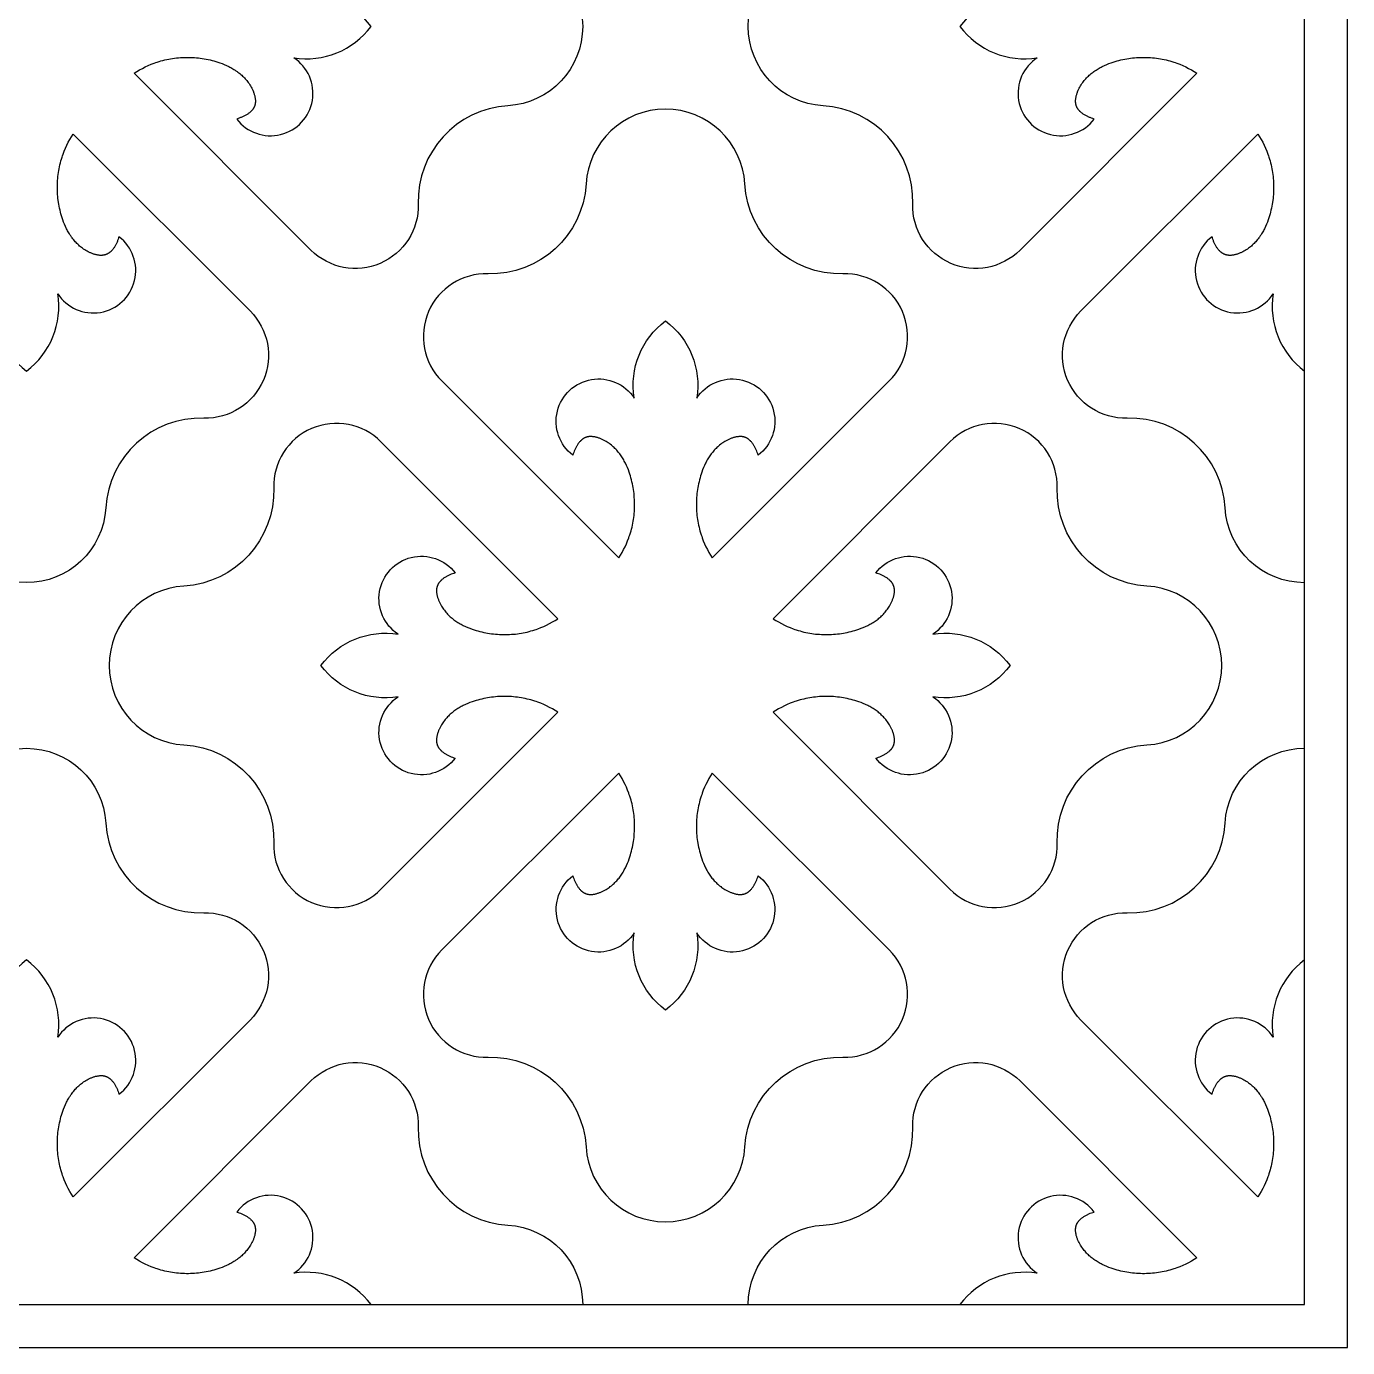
# Model space of a CAD drawing. Extents: x 3179 to 5944, y 1000 to 3765.
# Drawn here: x 4562 to 5944, y 1000 to 2382 of the extents above; entities that cross this region are included whole.
import ezdxf

# ---------------------------------------------------------------- set-up
doc = ezdxf.new("R2010")
doc.units = 0
doc.layers.add('LAYER_01', color=1, linetype='CONTINUOUS')

msp = doc.modelspace()

# ---------------------------------------------------------------- linework, layer by layer
at = {"layer": 'LAYER_01'}
for points in [[(3179.3, 1000), (5944, 1000), (5944, 3764.8), (3179.3, 3764.8)], [(3224.3, 1045), (5899, 1045), (5899, 3719.8), (3224.3, 3719.8)]]:
    msp.add_lwpolyline(points, close=True, dxfattribs=at)
for points in [[(5065.4, 2465.5, -0.942173), (5065.4, 2299.3, 0.40526), (4971.6, 2196.7, -0.678667), (4859.4, 2148.3), (4674.3, 2333.4), (4677.1, 2335.2), (4680, 2336.9), (4683, 2338.5), (4686, 2340), (4689, 2341.4), (4692.1, 2342.8), (4695.3, 2344), (4696.9, 2344.5), (4698.5, 2345.1), (4700.5, 2345.7), (4702.4, 2346.3), (4704.4, 2346.8), (4706.4, 2347.3), (4708.5, 2347.8), (4710.5, 2348.2), (4712.5, 2348.6), (4714.6, 2348.9), (4716.6, 2349.2), (4718.7, 2349.4), (4720.8, 2349.6), (4722.8, 2349.8), (4724.9, 2349.9), (4727, 2350), (4729.1, 2350), (4731.2, 2350), (4733.3, 2350), (4735.3, 2349.9), (4737.4, 2349.8), (4739.5, 2349.6), (4741.6, 2349.4), (4743.6, 2349.1), (4745.7, 2348.8), (4747.8, 2348.5), (4749.8, 2348.1), (4751.9, 2347.7), (4753.9, 2347.3), (4755.9, 2346.8), (4757.9, 2346.2), (4759.9, 2345.6), (4761.9, 2345), (4763.9, 2344.4), (4766.3, 2343.5), (4768.6, 2342.5), (4771, 2341.5), (4773.3, 2340.4), (4774.4, 2339.9), (4775.5, 2339.3), (4776.6, 2338.7), (4777.7, 2338), (4778.8, 2337.4), (4779.9, 2336.7), (4780.9, 2336), (4782, 2335.3), (4783, 2334.5), (4784, 2333.8), (4785, 2333), (4786, 2332.1), (4786.9, 2331.3), (4787.9, 2330.4), (4788.8, 2329.5), (4789.7, 2328.6), (4790.5, 2327.7), (4791.4, 2326.7), (4792.2, 2325.7), (4793, 2324.7), (4793.8, 2323.6), (4794.6, 2322.5), (4795.3, 2321.4), (4796, 2320.2), (4796.8, 2318.9), (4797.5, 2317.6), (4798.1, 2316.2), (4798.5, 2315.5), (4798.8, 2314.8), (4799.1, 2314.2), (4799.3, 2313.5), (4799.6, 2312.7), (4799.8, 2312), (4800.1, 2311.3), (4800.3, 2310.6), (4800.5, 2309.9), (4800.6, 2309.2), (4800.8, 2308.5), (4800.9, 2307.8), (4801, 2307.1), (4801.1, 2306.4), (4801.2, 2305.7), (4801.2, 2305), (4801.2, 2304.7), (4801.2, 2304.3), (4801.2, 2304), (4801.2, 2303.7), (4801.2, 2303.3), (4801.2, 2303), (4801.2, 2302.7), (4801.1, 2302.3), (4801.1, 2302), (4801, 2301.7), (4801, 2301.3), (4800.9, 2301), (4800.9, 2300.7), (4800.8, 2300.4), (4800.7, 2300.1), (4800.6, 2299.8), (4800.5, 2299.4), (4800.4, 2299.1), (4800.3, 2298.8), (4800.2, 2298.5), (4800, 2298.2), (4799.9, 2297.9), (4799.7, 2297.6), (4799.6, 2297.3), (4799.4, 2297), (4799.2, 2296.7), (4799.1, 2296.5), (4798.9, 2296.2), (4798.7, 2295.9), (4798.5, 2295.6), (4798.3, 2295.3), (4798.1, 2295.1), (4797.8, 2294.8), (4797.6, 2294.5), (4797.4, 2294.3), (4797.1, 2294), (4796.9, 2293.8), (4796.6, 2293.5), (4796.1, 2293), (4795.6, 2292.5), (4795, 2292.1), (4794.4, 2291.6), (4793.8, 2291.2), (4793.2, 2290.7), (4792.6, 2290.3), (4792, 2289.9), (4791.3, 2289.5), (4790.7, 2289.2), (4790, 2288.8), (4789.3, 2288.4), (4788.6, 2288.1), (4787.9, 2287.8), (4787.2, 2287.5), (4786.5, 2287.2), (4785.8, 2286.9), (4784.4, 2286.4), (4783.1, 2285.9), (4781.7, 2285.5, 1.188118), (4841.3, 2349.6, 0.279449), (4922.2, 2382.4, 0.279449), (4841.3, 2415.1, 1.188118)], [(5619.4, 2415.1, 0.279449), (5538.4, 2382.4, 0.279449), (5619.4, 2349.6, 1.188118), (5679, 2285.5), (5677.6, 2285.9), (5676.2, 2286.4), (5674.8, 2286.9), (5674.1, 2287.2), (5673.4, 2287.5), (5672.7, 2287.8), (5672.1, 2288.1), (5671.4, 2288.4), (5670.7, 2288.8), (5670, 2289.2), (5669.4, 2289.5), (5668.7, 2289.9), (5668.1, 2290.3), (5667.5, 2290.7), (5666.8, 2291.2), (5666.2, 2291.6), (5665.7, 2292.1), (5665.1, 2292.5), (5664.6, 2293), (5664, 2293.5), (5663.8, 2293.8), (5663.6, 2294), (5663.3, 2294.3), (5663.1, 2294.5), (5662.8, 2294.8), (5662.6, 2295.1), (5662.4, 2295.3), (5662.2, 2295.6), (5662, 2295.9), (5661.8, 2296.2), (5661.6, 2296.5), (5661.4, 2296.7), (5661.3, 2297), (5661.1, 2297.3), (5660.9, 2297.6), (5660.8, 2297.9), (5660.7, 2298.2), (5660.5, 2298.5), (5660.4, 2298.8), (5660.3, 2299.1), (5660.2, 2299.4), (5660.1, 2299.8), (5660, 2300.1), (5659.9, 2300.4), (5659.8, 2300.7), (5659.8, 2301), (5659.7, 2301.3), (5659.6, 2301.7), (5659.6, 2302), (5659.6, 2302.3), (5659.5, 2302.7), (5659.5, 2303), (5659.5, 2303.3), (5659.5, 2303.7), (5659.4, 2304), (5659.4, 2304.3), (5659.5, 2304.7), (5659.5, 2305), (5659.5, 2305.7), (5659.6, 2306.4), (5659.7, 2307.1), (5659.8, 2307.8), (5659.9, 2308.5), (5660.1, 2309.2), (5660.2, 2309.9), (5660.4, 2310.6), (5660.6, 2311.3), (5660.8, 2312), (5661.1, 2312.7), (5661.4, 2313.5), (5661.6, 2314.2), (5661.9, 2314.8), (5662.2, 2315.5), (5662.5, 2316.2), (5663.2, 2317.6), (5663.9, 2318.9), (5664.7, 2320.2), (5665.4, 2321.4), (5666.1, 2322.5), (5666.9, 2323.6), (5667.7, 2324.7), (5668.5, 2325.7), (5669.3, 2326.7), (5670.1, 2327.7), (5671, 2328.6), (5671.9, 2329.5), (5672.8, 2330.4), (5673.8, 2331.3), (5674.7, 2332.1), (5675.7, 2333), (5676.7, 2333.8), (5677.7, 2334.5), (5678.7, 2335.3), (5679.7, 2336), (5680.8, 2336.7), (5681.9, 2337.4), (5683, 2338), (5684, 2338.7), (5685.2, 2339.3), (5686.3, 2339.9), (5687.4, 2340.4), (5689.7, 2341.5), (5692, 2342.5), (5694.4, 2343.5), (5696.8, 2344.4), (5698.8, 2345), (5700.8, 2345.6), (5702.8, 2346.2), (5704.8, 2346.8), (5706.8, 2347.3), (5708.8, 2347.7), (5710.9, 2348.1), (5712.9, 2348.5), (5715, 2348.8), (5717, 2349.1), (5719.1, 2349.4), (5721.2, 2349.6), (5723.3, 2349.8), (5725.3, 2349.9), (5727.4, 2350), (5729.5, 2350), (5731.6, 2350), (5733.7, 2350), (5735.8, 2349.9), (5737.8, 2349.8), (5739.9, 2349.6), (5742, 2349.4), (5744.1, 2349.2), (5746.1, 2348.9), (5748.2, 2348.6), (5750.2, 2348.2), (5752.2, 2347.8), (5754.2, 2347.3), (5756.3, 2346.8), (5758.2, 2346.3), (5760.2, 2345.7), (5762.2, 2345.1), (5763.8, 2344.5), (5765.4, 2344), (5768.5, 2342.8), (5771.6, 2341.4), (5774.7, 2340), (5777.7, 2338.5), (5780.7, 2336.9), (5783.6, 2335.2), (5786.4, 2333.4), (5601.3, 2148.3, -0.678667), (5489.1, 2196.7, 0.40526), (5395.2, 2299.3, -0.942173), (5395.2, 2465.5, 0.40526)], [(4528.9, 2102.7, 0.279449), (4561.7, 2021.8, 0.279449), (4594.4, 2102.7, 1.188118), (4658.5, 2162.3), (4658.1, 2161), (4657.6, 2159.6), (4657.1, 2158.2), (4656.8, 2157.5), (4656.5, 2156.8), (4656.2, 2156.1), (4655.9, 2155.4), (4655.6, 2154.7), (4655.2, 2154), (4654.9, 2153.4), (4654.5, 2152.7), (4654.1, 2152), (4653.7, 2151.4), (4653.3, 2150.8), (4652.9, 2150.2), (4652.4, 2149.6), (4652, 2149), (4651.5, 2148.4), (4651, 2147.9), (4650.5, 2147.4), (4650.3, 2147.1), (4650, 2146.9), (4649.8, 2146.6), (4649.5, 2146.4), (4649.2, 2146.2), (4649, 2146), (4648.7, 2145.7), (4648.4, 2145.5), (4648.1, 2145.3), (4647.9, 2145.1), (4647.6, 2145), (4647.3, 2144.8), (4647, 2144.6), (4646.7, 2144.4), (4646.4, 2144.3), (4646.1, 2144.1), (4645.8, 2144), (4645.5, 2143.9), (4645.2, 2143.7), (4644.9, 2143.6), (4644.6, 2143.5), (4644.3, 2143.4), (4644, 2143.3), (4643.6, 2143.2), (4643.3, 2143.2), (4643, 2143.1), (4642.7, 2143), (4642.4, 2143), (4642, 2142.9), (4641.7, 2142.9), (4641.4, 2142.9), (4641, 2142.8), (4640.7, 2142.8), (4640.4, 2142.8), (4640, 2142.8), (4639.7, 2142.8), (4639.3, 2142.8), (4639, 2142.8), (4638.3, 2142.8), (4637.6, 2142.9), (4636.9, 2143), (4636.2, 2143.1), (4635.5, 2143.2), (4634.8, 2143.4), (4634.1, 2143.6), (4633.4, 2143.7), (4632.7, 2144), (4632, 2144.2), (4631.3, 2144.4), (4630.6, 2144.7), (4629.9, 2145), (4629.2, 2145.3), (4628.5, 2145.6), (4627.8, 2145.9), (4626.4, 2146.5), (4625.1, 2147.3), (4623.8, 2148), (4622.6, 2148.7), (4621.5, 2149.4), (4620.4, 2150.2), (4619.4, 2151), (4618.3, 2151.8), (4617.3, 2152.6), (4616.4, 2153.5), (4615.4, 2154.4), (4614.5, 2155.2), (4613.6, 2156.2), (4612.7, 2157.1), (4611.9, 2158.1), (4611.1, 2159), (4610.3, 2160), (4609.5, 2161), (4608.7, 2162), (4608, 2163.1), (4607.3, 2164.1), (4606.6, 2165.2), (4606, 2166.3), (4605.4, 2167.4), (4604.7, 2168.5), (4604.2, 2169.6), (4603.6, 2170.7), (4602.5, 2173), (4601.5, 2175.4), (4600.5, 2177.7), (4599.7, 2180.1), (4599, 2182.1), (4598.4, 2184.1), (4597.8, 2186.1), (4597.3, 2188.1), (4596.8, 2190.1), (4596.3, 2192.2), (4595.9, 2194.2), (4595.5, 2196.3), (4595.2, 2198.3), (4594.9, 2200.4), (4594.6, 2202.4), (4594.4, 2204.5), (4594.3, 2206.6), (4594.1, 2208.7), (4594, 2210.8), (4594, 2212.9), (4594, 2214.9), (4594, 2217), (4594.1, 2219.1), (4594.2, 2221.2), (4594.4, 2223.3), (4594.6, 2225.3), (4594.9, 2227.4), (4595.1, 2229.4), (4595.5, 2231.5), (4595.8, 2233.5), (4596.3, 2235.6), (4596.7, 2237.6), (4597.2, 2239.6), (4597.7, 2241.6), (4598.3, 2243.6), (4598.9, 2245.5), (4599.5, 2247.1), (4600, 2248.7), (4601.3, 2251.9), (4602.6, 2255), (4604, 2258), (4605.5, 2261.1), (4607.1, 2264), (4608.8, 2266.9), (4610.6, 2269.8), (4795.7, 2084.7, -0.678667), (4747.3, 1972.5, 0.40526), (4644.7, 1878.6, -0.942173), (4478.6, 1878.6, 0.40526)], [(5899, 1800.3, -0.396883), (5815.9, 1878.6, 0.40526), (5713.4, 1972.5, -0.678667), (5665, 2084.7), (5850.1, 2269.8), (5851.9, 2266.9), (5853.6, 2264), (5855.2, 2261.1), (5856.7, 2258), (5858.1, 2255), (5859.4, 2251.9), (5860.6, 2248.7), (5861.2, 2247.1), (5861.8, 2245.5), (5862.4, 2243.6), (5863, 2241.6), (5863.5, 2239.6), (5864, 2237.6), (5864.4, 2235.6), (5864.8, 2233.5), (5865.2, 2231.5), (5865.5, 2229.4), (5865.8, 2227.4), (5866.1, 2225.3), (5866.3, 2223.3), (5866.4, 2221.2), (5866.6, 2219.1), (5866.7, 2217), (5866.7, 2214.9), (5866.7, 2212.9), (5866.6, 2210.8), (5866.6, 2208.7), (5866.4, 2206.6), (5866.3, 2204.5), (5866.1, 2202.4), (5865.8, 2200.4), (5865.5, 2198.3), (5865.2, 2196.3), (5864.8, 2194.2), (5864.4, 2192.2), (5863.9, 2190.1), (5863.4, 2188.1), (5862.9, 2186.1), (5862.3, 2184.1), (5861.7, 2182.1), (5861, 2180.1), (5860.1, 2177.7), (5859.2, 2175.4), (5858.2, 2173), (5857.1, 2170.7), (5856.5, 2169.6), (5855.9, 2168.5), (5855.3, 2167.4), (5854.7, 2166.3), (5854, 2165.2), (5853.4, 2164.1), (5852.7, 2163.1), (5851.9, 2162), (5851.2, 2161), (5850.4, 2160), (5849.6, 2159), (5848.8, 2158.1), (5848, 2157.1), (5847.1, 2156.2), (5846.2, 2155.2), (5845.3, 2154.4), (5844.3, 2153.5), (5843.4, 2152.6), (5842.4, 2151.8), (5841.3, 2151), (5840.3, 2150.2), (5839.2, 2149.4), (5838, 2148.7), (5836.9, 2148), (5835.6, 2147.3), (5834.3, 2146.5), (5832.9, 2145.9), (5832.2, 2145.6), (5831.5, 2145.3), (5830.8, 2145), (5830.1, 2144.7), (5829.4, 2144.4), (5828.7, 2144.2), (5828, 2144), (5827.3, 2143.7), (5826.6, 2143.6), (5825.9, 2143.4), (5825.2, 2143.2), (5824.5, 2143.1), (5823.8, 2143), (5823.1, 2142.9), (5822.4, 2142.8), (5821.7, 2142.8), (5821.3, 2142.8), (5821, 2142.8), (5820.7, 2142.8), (5820.3, 2142.8), (5820, 2142.8), (5819.7, 2142.8), (5819.3, 2142.9), (5819, 2142.9), (5818.7, 2142.9), (5818.3, 2143), (5818, 2143), (5817.7, 2143.1), (5817.4, 2143.2), (5817, 2143.2), (5816.7, 2143.3), (5816.4, 2143.4), (5816.1, 2143.5), (5815.8, 2143.6), (5815.5, 2143.7), (5815.2, 2143.9), (5814.9, 2144), (5814.6, 2144.1), (5814.3, 2144.3), (5814, 2144.4), (5813.7, 2144.6), (5813.4, 2144.8), (5813.1, 2145), (5812.8, 2145.1), (5812.6, 2145.3), (5812.3, 2145.5), (5812, 2145.7), (5811.7, 2146), (5811.5, 2146.2), (5811.2, 2146.4), (5810.9, 2146.6), (5810.7, 2146.9), (5810.4, 2147.1), (5810.2, 2147.4), (5809.7, 2147.9), (5809.2, 2148.4), (5808.7, 2149), (5808.3, 2149.6), (5807.8, 2150.2), (5807.4, 2150.8), (5807, 2151.4), (5806.6, 2152), (5806.2, 2152.7), (5805.8, 2153.4), (5805.5, 2154), (5805.1, 2154.7), (5804.8, 2155.4), (5804.5, 2156.1), (5804.1, 2156.8), (5803.8, 2157.5), (5803.6, 2158.2), (5803, 2159.6), (5802.6, 2161), (5802.2, 2162.3, 1.188118), (5866.3, 2102.7, 0.279449), (5899, 2021.8)], [(4478.6, 1548.8, -0.942173), (4644.7, 1548.8, 0.40526), (4747.3, 1454.9, -0.678667), (4795.7, 1342.7), (4610.6, 1157.6), (4608.8, 1160.4), (4607.1, 1163.3), (4605.5, 1166.3), (4604, 1169.3), (4602.6, 1172.4), (4601.3, 1175.5), (4600, 1178.6), (4599.5, 1180.2), (4598.9, 1181.8), (4598.3, 1183.8), (4597.7, 1185.8), (4597.2, 1187.8), (4596.7, 1189.8), (4596.3, 1191.8), (4595.8, 1193.8), (4595.5, 1195.9), (4595.1, 1197.9), (4594.9, 1200), (4594.6, 1202), (4594.4, 1204.1), (4594.2, 1206.2), (4594.1, 1208.2), (4594, 1210.3), (4594, 1212.4), (4594, 1214.5), (4594, 1216.6), (4594.1, 1218.7), (4594.3, 1220.8), (4594.4, 1222.8), (4594.6, 1224.9), (4594.9, 1227), (4595.2, 1229), (4595.5, 1231.1), (4595.9, 1233.2), (4596.3, 1235.2), (4596.8, 1237.2), (4597.3, 1239.3), (4597.8, 1241.3), (4598.4, 1243.3), (4599, 1245.2), (4599.7, 1247.2), (4600.5, 1249.6), (4601.5, 1252), (4602.5, 1254.3), (4603.6, 1256.6), (4604.2, 1257.7), (4604.7, 1258.9), (4605.4, 1260), (4606, 1261.1), (4606.6, 1262.2), (4607.3, 1263.2), (4608, 1264.3), (4608.7, 1265.3), (4609.5, 1266.3), (4610.3, 1267.3), (4611.1, 1268.3), (4611.9, 1269.3), (4612.7, 1270.3), (4613.6, 1271.2), (4614.5, 1272.1), (4615.4, 1273), (4616.4, 1273.9), (4617.3, 1274.7), (4618.3, 1275.6), (4619.4, 1276.4), (4620.4, 1277.1), (4621.5, 1277.9), (4622.6, 1278.6), (4623.8, 1279.4), (4625.1, 1280.1), (4626.4, 1280.8), (4627.8, 1281.5), (4628.5, 1281.8), (4629.2, 1282.1), (4629.9, 1282.4), (4630.6, 1282.7), (4631.3, 1282.9), (4632, 1283.2), (4632.7, 1283.4), (4633.4, 1283.6), (4634.1, 1283.8), (4634.8, 1284), (4635.5, 1284.1), (4636.2, 1284.3), (4636.9, 1284.4), (4637.6, 1284.4), (4638.3, 1284.5), (4639, 1284.6), (4639.3, 1284.6), (4639.7, 1284.6), (4640, 1284.6), (4640.4, 1284.6), (4640.7, 1284.6), (4641, 1284.5), (4641.4, 1284.5), (4641.7, 1284.5), (4642, 1284.4), (4642.4, 1284.4), (4642.7, 1284.3), (4643, 1284.3), (4643.3, 1284.2), (4643.6, 1284.1), (4644, 1284), (4644.3, 1283.9), (4644.6, 1283.8), (4644.9, 1283.7), (4645.2, 1283.6), (4645.5, 1283.5), (4645.8, 1283.4), (4646.1, 1283.2), (4646.4, 1283.1), (4646.7, 1282.9), (4647, 1282.8), (4647.3, 1282.6), (4647.6, 1282.4), (4647.9, 1282.2), (4648.1, 1282), (4648.4, 1281.8), (4648.7, 1281.6), (4649, 1281.4), (4649.2, 1281.2), (4649.5, 1280.9), (4649.8, 1280.7), (4650, 1280.5), (4650.3, 1280.2), (4650.5, 1280), (4651, 1279.5), (4651.5, 1278.9), (4652, 1278.4), (4652.4, 1277.8), (4652.9, 1277.2), (4653.3, 1276.6), (4653.7, 1275.9), (4654.1, 1275.3), (4654.5, 1274.7), (4654.9, 1274), (4655.2, 1273.3), (4655.6, 1272.6), (4655.9, 1272), (4656.2, 1271.3), (4656.5, 1270.6), (4656.8, 1269.9), (4657.1, 1269.2), (4657.6, 1267.8), (4658.1, 1266.4), (4658.5, 1265, 1.188118), (4594.4, 1324.7, 0.279449), (4561.7, 1405.6, 0.279449), (4528.9, 1324.7, 1.188118)], [(5899, 1405.6, 0.279449), (5866.3, 1324.7, 1.188118), (5802.2, 1265), (5802.6, 1266.4), (5803, 1267.8), (5803.6, 1269.2), (5803.8, 1269.9), (5804.1, 1270.6), (5804.5, 1271.3), (5804.8, 1272), (5805.1, 1272.6), (5805.5, 1273.3), (5805.8, 1274), (5806.2, 1274.7), (5806.6, 1275.3), (5807, 1275.9), (5807.4, 1276.6), (5807.8, 1277.2), (5808.3, 1277.8), (5808.7, 1278.4), (5809.2, 1278.9), (5809.7, 1279.5), (5810.2, 1280), (5810.4, 1280.2), (5810.7, 1280.5), (5810.9, 1280.7), (5811.2, 1280.9), (5811.5, 1281.2), (5811.7, 1281.4), (5812, 1281.6), (5812.3, 1281.8), (5812.6, 1282), (5812.8, 1282.2), (5813.1, 1282.4), (5813.4, 1282.6), (5813.7, 1282.8), (5814, 1282.9), (5814.3, 1283.1), (5814.6, 1283.2), (5814.9, 1283.4), (5815.2, 1283.5), (5815.5, 1283.6), (5815.8, 1283.7), (5816.1, 1283.8), (5816.4, 1283.9), (5816.7, 1284), (5817, 1284.1), (5817.4, 1284.2), (5817.7, 1284.3), (5818, 1284.3), (5818.3, 1284.4), (5818.7, 1284.4), (5819, 1284.5), (5819.3, 1284.5), (5819.7, 1284.5), (5820, 1284.6), (5820.3, 1284.6), (5820.7, 1284.6), (5821, 1284.6), (5821.3, 1284.6), (5821.7, 1284.6), (5822.4, 1284.5), (5823.1, 1284.4), (5823.8, 1284.4), (5824.5, 1284.3), (5825.2, 1284.1), (5825.9, 1284), (5826.6, 1283.8), (5827.3, 1283.6), (5828, 1283.4), (5828.7, 1283.2), (5829.4, 1282.9), (5830.1, 1282.7), (5830.8, 1282.4), (5831.5, 1282.1), (5832.2, 1281.8), (5832.9, 1281.5), (5834.3, 1280.8), (5835.6, 1280.1), (5836.9, 1279.4), (5838, 1278.6), (5839.2, 1277.9), (5840.3, 1277.1), (5841.3, 1276.4), (5842.4, 1275.6), (5843.4, 1274.7), (5844.3, 1273.9), (5845.3, 1273), (5846.2, 1272.1), (5847.1, 1271.2), (5848, 1270.3), (5848.8, 1269.3), (5849.6, 1268.3), (5850.4, 1267.3), (5851.2, 1266.3), (5851.9, 1265.3), (5852.7, 1264.3), (5853.4, 1263.2), (5854, 1262.2), (5854.7, 1261.1), (5855.3, 1260), (5855.9, 1258.9), (5856.5, 1257.7), (5857.1, 1256.6), (5858.2, 1254.3), (5859.2, 1252), (5860.1, 1249.6), (5861, 1247.2), (5861.7, 1245.2), (5862.3, 1243.3), (5862.9, 1241.3), (5863.4, 1239.3), (5863.9, 1237.2), (5864.4, 1235.2), (5864.8, 1233.2), (5865.2, 1231.1), (5865.5, 1229), (5865.8, 1227), (5866.1, 1224.9), (5866.3, 1222.8), (5866.4, 1220.8), (5866.6, 1218.7), (5866.6, 1216.6), (5866.7, 1214.5), (5866.7, 1212.4), (5866.7, 1210.3), (5866.6, 1208.2), (5866.4, 1206.2), (5866.3, 1204.1), (5866.1, 1202), (5865.8, 1200), (5865.5, 1197.9), (5865.2, 1195.9), (5864.8, 1193.8), (5864.4, 1191.8), (5864, 1189.8), (5863.5, 1187.8), (5863, 1185.8), (5862.4, 1183.8), (5861.8, 1181.8), (5861.2, 1180.2), (5860.6, 1178.6), (5859.4, 1175.5), (5858.1, 1172.4), (5856.7, 1169.3), (5855.2, 1166.3), (5853.6, 1163.3), (5851.9, 1160.4), (5850.1, 1157.6), (5665, 1342.7, -0.678667), (5713.4, 1454.9, 0.40526), (5815.9, 1548.8, -0.396883), (5899, 1627.1)], [(4922.2, 1045, 0.279449), (4841.3, 1077.7, 1.188118), (4781.7, 1141.8), (4783.1, 1141.4), (4784.4, 1141), (4785.8, 1140.5), (4786.5, 1140.2), (4787.2, 1139.9), (4787.9, 1139.6), (4788.6, 1139.2), (4789.3, 1138.9), (4790, 1138.6), (4790.7, 1138.2), (4791.3, 1137.8), (4792, 1137.4), (4792.6, 1137), (4793.2, 1136.6), (4793.8, 1136.2), (4794.4, 1135.7), (4795, 1135.3), (4795.6, 1134.8), (4796.1, 1134.3), (4796.6, 1133.8), (4796.9, 1133.6), (4797.1, 1133.3), (4797.4, 1133.1), (4797.6, 1132.8), (4797.8, 1132.6), (4798.1, 1132.3), (4798.3, 1132), (4798.5, 1131.7), (4798.7, 1131.5), (4798.9, 1131.2), (4799.1, 1130.9), (4799.2, 1130.6), (4799.4, 1130.3), (4799.6, 1130), (4799.7, 1129.7), (4799.9, 1129.4), (4800, 1129.1), (4800.2, 1128.8), (4800.3, 1128.5), (4800.4, 1128.2), (4800.5, 1127.9), (4800.6, 1127.6), (4800.7, 1127.3), (4800.8, 1127), (4800.9, 1126.7), (4800.9, 1126.3), (4801, 1126), (4801, 1125.7), (4801.1, 1125.4), (4801.1, 1125), (4801.2, 1124.7), (4801.2, 1124.4), (4801.2, 1124), (4801.2, 1123.7), (4801.2, 1123.4), (4801.2, 1123), (4801.2, 1122.7), (4801.2, 1122.3), (4801.2, 1121.6), (4801.1, 1120.9), (4801, 1120.3), (4800.9, 1119.6), (4800.8, 1118.8), (4800.6, 1118.1), (4800.5, 1117.4), (4800.3, 1116.7), (4800.1, 1116), (4799.8, 1115.3), (4799.6, 1114.6), (4799.3, 1113.9), (4799.1, 1113.2), (4798.8, 1112.5), (4798.5, 1111.8), (4798.1, 1111.1), (4797.5, 1109.8), (4796.8, 1108.4), (4796, 1107.1), (4795.3, 1106), (4794.6, 1104.9), (4793.8, 1103.8), (4793, 1102.7), (4792.2, 1101.7), (4791.4, 1100.7), (4790.5, 1099.7), (4789.7, 1098.7), (4788.8, 1097.8), (4787.9, 1096.9), (4786.9, 1096.1), (4786, 1095.2), (4785, 1094.4), (4784, 1093.6), (4783, 1092.8), (4782, 1092.1), (4780.9, 1091.4), (4779.9, 1090.7), (4778.8, 1090), (4777.7, 1089.3), (4776.6, 1088.7), (4775.5, 1088.1), (4774.4, 1087.5), (4773.3, 1086.9), (4771, 1085.8), (4768.6, 1084.8), (4766.3, 1083.9), (4763.9, 1083), (4761.9, 1082.3), (4759.9, 1081.7), (4757.9, 1081.1), (4755.9, 1080.6), (4753.9, 1080.1), (4751.9, 1079.6), (4749.8, 1079.2), (4747.8, 1078.8), (4745.7, 1078.5), (4743.6, 1078.2), (4741.6, 1078), (4739.5, 1077.8), (4737.4, 1077.6), (4735.3, 1077.5), (4733.3, 1077.4), (4731.2, 1077.3), (4729.1, 1077.3), (4727, 1077.4), (4724.9, 1077.4), (4722.8, 1077.6), (4720.8, 1077.7), (4718.7, 1077.9), (4716.6, 1078.2), (4714.6, 1078.5), (4712.5, 1078.8), (4710.5, 1079.2), (4708.5, 1079.6), (4706.4, 1080), (4704.4, 1080.5), (4702.4, 1081.1), (4700.5, 1081.6), (4698.5, 1082.3), (4696.9, 1082.8), (4695.3, 1083.4), (4692.1, 1084.6), (4689, 1085.9), (4686, 1087.3), (4683, 1088.8), (4680, 1090.5), (4677.1, 1092.2), (4674.3, 1093.9), (4859.4, 1279, -0.678667), (4971.6, 1230.7, 0.40526), (5065.4, 1128.1, -0.396883), (5143.7, 1045)], [(5316.9, 1045, -0.396883), (5395.2, 1128.1, 0.40526), (5489.1, 1230.7, -0.678667), (5601.3, 1279), (5786.4, 1093.9), (5783.6, 1092.2), (5780.7, 1090.5), (5777.7, 1088.8), (5774.7, 1087.3), (5771.6, 1085.9), (5768.5, 1084.6), (5765.4, 1083.4), (5763.8, 1082.8), (5762.2, 1082.3), (5760.2, 1081.6), (5758.2, 1081.1), (5756.3, 1080.5), (5754.2, 1080), (5752.2, 1079.6), (5750.2, 1079.2), (5748.2, 1078.8), (5746.1, 1078.5), (5744.1, 1078.2), (5742, 1077.9), (5739.9, 1077.7), (5737.8, 1077.6), (5735.8, 1077.4), (5733.7, 1077.4), (5731.6, 1077.3), (5729.5, 1077.3), (5727.4, 1077.4), (5725.3, 1077.5), (5723.3, 1077.6), (5721.2, 1077.8), (5719.1, 1078), (5717, 1078.2), (5715, 1078.5), (5712.9, 1078.8), (5710.9, 1079.2), (5708.8, 1079.6), (5706.8, 1080.1), (5704.8, 1080.6), (5702.8, 1081.1), (5700.8, 1081.7), (5698.8, 1082.3), (5696.8, 1083), (5694.4, 1083.9), (5692, 1084.8), (5689.7, 1085.8), (5687.4, 1086.9), (5686.3, 1087.5), (5685.2, 1088.1), (5684, 1088.7), (5683, 1089.3), (5681.9, 1090), (5680.8, 1090.7), (5679.7, 1091.4), (5678.7, 1092.1), (5677.7, 1092.8), (5676.7, 1093.6), (5675.7, 1094.4), (5674.7, 1095.2), (5673.8, 1096.1), (5672.8, 1096.9), (5671.9, 1097.8), (5671, 1098.7), (5670.1, 1099.7), (5669.3, 1100.7), (5668.5, 1101.7), (5667.7, 1102.7), (5666.9, 1103.8), (5666.1, 1104.9), (5665.4, 1106), (5664.7, 1107.1), (5663.9, 1108.4), (5663.2, 1109.8), (5662.5, 1111.1), (5662.2, 1111.8), (5661.9, 1112.5), (5661.6, 1113.2), (5661.4, 1113.9), (5661.1, 1114.6), (5660.8, 1115.3), (5660.6, 1116), (5660.4, 1116.7), (5660.2, 1117.4), (5660.1, 1118.1), (5659.9, 1118.8), (5659.8, 1119.6), (5659.7, 1120.3), (5659.6, 1120.9), (5659.5, 1121.6), (5659.5, 1122.3), (5659.5, 1122.7), (5659.4, 1123), (5659.4, 1123.4), (5659.5, 1123.7), (5659.5, 1124), (5659.5, 1124.4), (5659.5, 1124.7), (5659.6, 1125), (5659.6, 1125.4), (5659.6, 1125.7), (5659.7, 1126), (5659.8, 1126.3), (5659.8, 1126.7), (5659.9, 1127), (5660, 1127.3), (5660.1, 1127.6), (5660.2, 1127.9), (5660.3, 1128.2), (5660.4, 1128.5), (5660.5, 1128.8), (5660.7, 1129.1), (5660.8, 1129.4), (5660.9, 1129.7), (5661.1, 1130), (5661.3, 1130.3), (5661.4, 1130.6), (5661.6, 1130.9), (5661.8, 1131.2), (5662, 1131.5), (5662.2, 1131.7), (5662.4, 1132), (5662.6, 1132.3), (5662.8, 1132.6), (5663.1, 1132.8), (5663.3, 1133.1), (5663.6, 1133.3), (5663.8, 1133.6), (5664, 1133.8), (5664.6, 1134.3), (5665.1, 1134.8), (5665.7, 1135.3), (5666.2, 1135.7), (5666.8, 1136.2), (5667.5, 1136.6), (5668.1, 1137), (5668.7, 1137.4), (5669.4, 1137.8), (5670, 1138.2), (5670.7, 1138.6), (5671.4, 1138.9), (5672.1, 1139.2), (5672.7, 1139.6), (5673.4, 1139.9), (5674.1, 1140.2), (5674.8, 1140.5), (5676.2, 1141), (5677.6, 1141.4), (5679, 1141.8, 1.188118), (5619.4, 1077.7, 0.279449), (5538.4, 1045)]]:
    msp.add_lwpolyline(points, format="xyb", dxfattribs=at)
for points in [[(5230.3, 2295.8, 0.396883), (5147.2, 2217.5, -0.40526), (5044.7, 2123.6, 0.678667), (4996.3, 2011.4), (5181.4, 1826.3), (5183.2, 1829.1), (5184.9, 1832), (5186.5, 1835), (5188, 1838), (5189.4, 1841.1), (5190.7, 1844.2), (5192, 1847.3), (5192.5, 1848.9), (5193.1, 1850.5), (5193.7, 1852.5), (5194.3, 1854.5), (5194.8, 1856.5), (5195.3, 1858.5), (5195.7, 1860.5), (5196.2, 1862.5), (5196.5, 1864.6), (5196.9, 1866.6), (5197.1, 1868.7), (5197.4, 1870.7), (5197.6, 1872.8), (5197.8, 1874.9), (5197.9, 1876.9), (5198, 1879), (5198, 1881.1), (5198, 1883.2), (5198, 1885.3), (5197.9, 1887.4), (5197.7, 1889.4), (5197.6, 1891.5), (5197.4, 1893.6), (5197.1, 1895.7), (5196.8, 1897.7), (5196.5, 1899.8), (5196.1, 1901.8), (5195.7, 1903.9), (5195.2, 1905.9), (5194.7, 1907.9), (5194.2, 1910), (5193.6, 1912), (5193, 1913.9), (5192.3, 1915.9), (5191.5, 1918.3), (5190.5, 1920.7), (5189.5, 1923), (5188.4, 1925.3), (5187.8, 1926.4), (5187.2, 1927.6), (5186.6, 1928.7), (5186, 1929.8), (5185.3, 1930.8), (5184.7, 1931.9), (5184, 1933), (5183.2, 1934), (5182.5, 1935), (5181.7, 1936), (5180.9, 1937), (5180.1, 1938), (5179.3, 1938.9), (5178.4, 1939.9), (5177.5, 1940.8), (5176.6, 1941.7), (5175.6, 1942.6), (5174.7, 1943.4), (5173.7, 1944.2), (5172.6, 1945.1), (5171.6, 1945.8), (5170.5, 1946.6), (5169.4, 1947.3), (5168.2, 1948), (5166.9, 1948.8), (5165.6, 1949.5), (5164.2, 1950.2), (5163.5, 1950.5), (5162.8, 1950.8), (5162.1, 1951.1), (5161.4, 1951.4), (5160.7, 1951.6), (5160, 1951.9), (5159.3, 1952.1), (5158.6, 1952.3), (5157.9, 1952.5), (5157.2, 1952.7), (5156.5, 1952.8), (5155.8, 1952.9), (5155.1, 1953.1), (5154.4, 1953.1), (5153.7, 1953.2), (5153, 1953.2), (5152.7, 1953.3), (5152.3, 1953.3), (5152, 1953.3), (5151.6, 1953.3), (5151.3, 1953.2), (5151, 1953.2), (5150.6, 1953.2), (5150.3, 1953.2), (5150, 1953.1), (5149.6, 1953.1), (5149.3, 1953), (5149, 1953), (5148.7, 1952.9), (5148.4, 1952.8), (5148, 1952.7), (5147.7, 1952.6), (5147.4, 1952.5), (5147.1, 1952.4), (5146.8, 1952.3), (5146.5, 1952.2), (5146.2, 1952.1), (5145.9, 1951.9), (5145.6, 1951.8), (5145.3, 1951.6), (5145, 1951.4), (5144.7, 1951.3), (5144.4, 1951.1), (5144.1, 1950.9), (5143.9, 1950.7), (5143.6, 1950.5), (5143.3, 1950.3), (5143, 1950.1), (5142.8, 1949.9), (5142.5, 1949.6), (5142.2, 1949.4), (5142, 1949.2), (5141.7, 1948.9), (5141.5, 1948.7), (5141, 1948.1), (5140.5, 1947.6), (5140, 1947), (5139.6, 1946.5), (5139.1, 1945.9), (5138.7, 1945.3), (5138.3, 1944.6), (5137.9, 1944), (5137.5, 1943.3), (5137.1, 1942.7), (5136.8, 1942), (5136.4, 1941.3), (5136.1, 1940.7), (5135.8, 1940), (5135.5, 1939.3), (5135.2, 1938.6), (5134.9, 1937.9), (5134.4, 1936.5), (5133.9, 1935.1), (5133.5, 1933.7, -1.188118), (5197.6, 1993.4, -0.279449), (5230.3, 2074.3, -0.279449), (5263.1, 1993.4, -1.188118), (5327.2, 1933.7), (5326.8, 1935.1), (5326.3, 1936.5), (5325.8, 1937.9), (5325.5, 1938.6), (5325.2, 1939.3), (5324.9, 1940), (5324.6, 1940.7), (5324.3, 1941.3), (5323.9, 1942), (5323.6, 1942.7), (5323.2, 1943.3), (5322.8, 1944), (5322.4, 1944.6), (5322, 1945.3), (5321.5, 1945.9), (5321.1, 1946.5), (5320.7, 1947), (5320.2, 1947.6), (5319.7, 1948.1), (5319.2, 1948.7), (5319, 1948.9), (5318.7, 1949.2), (5318.4, 1949.4), (5318.2, 1949.6), (5317.9, 1949.9), (5317.6, 1950.1), (5317.4, 1950.3), (5317.1, 1950.5), (5316.8, 1950.7), (5316.5, 1950.9), (5316.3, 1951.1), (5316, 1951.3), (5315.7, 1951.4), (5315.4, 1951.6), (5315.1, 1951.8), (5314.8, 1951.9), (5314.5, 1952.1), (5314.2, 1952.2), (5313.9, 1952.3), (5313.6, 1952.4), (5313.3, 1952.5), (5313, 1952.6), (5312.6, 1952.7), (5312.3, 1952.8), (5312, 1952.9), (5311.7, 1953), (5311.4, 1953), (5311, 1953.1), (5310.7, 1953.1), (5310.4, 1953.2), (5310.1, 1953.2), (5309.7, 1953.2), (5309.4, 1953.2), (5309.1, 1953.3), (5308.7, 1953.3), (5308.4, 1953.3), (5308, 1953.3), (5307.7, 1953.2), (5307, 1953.2), (5306.3, 1953.1), (5305.6, 1953.1), (5304.9, 1952.9), (5304.2, 1952.8), (5303.5, 1952.7), (5302.8, 1952.5), (5302.1, 1952.3), (5301.4, 1952.1), (5300.7, 1951.9), (5300, 1951.6), (5299.3, 1951.4), (5298.6, 1951.1), (5297.9, 1950.8), (5297.2, 1950.5), (5296.5, 1950.2), (5295.1, 1949.5), (5293.8, 1948.8), (5292.5, 1948), (5291.3, 1947.3), (5290.2, 1946.6), (5289.1, 1945.8), (5288.1, 1945.1), (5287, 1944.2), (5286, 1943.4), (5285, 1942.6), (5284.1, 1941.7), (5283.2, 1940.8), (5282.3, 1939.9), (5281.4, 1938.9), (5280.6, 1938), (5279.7, 1937), (5279, 1936), (5278.2, 1935), (5277.4, 1934), (5276.7, 1933), (5276, 1931.9), (5275.3, 1930.8), (5274.7, 1929.8), (5274.1, 1928.7), (5273.4, 1927.6), (5272.8, 1926.4), (5272.3, 1925.3), (5271.2, 1923), (5270.2, 1920.7), (5269.2, 1918.3), (5268.4, 1915.9), (5267.7, 1913.9), (5267.1, 1912), (5266.5, 1910), (5265.9, 1907.9), (5265.4, 1905.9), (5265, 1903.9), (5264.6, 1901.8), (5264.2, 1899.8), (5263.9, 1897.7), (5263.6, 1895.7), (5263.3, 1893.6), (5263.1, 1891.5), (5262.9, 1889.4), (5262.8, 1887.4), (5262.7, 1885.3), (5262.7, 1883.2), (5262.7, 1881.1), (5262.7, 1879), (5262.8, 1876.9), (5262.9, 1874.9), (5263.1, 1872.8), (5263.3, 1870.7), (5263.5, 1868.7), (5263.8, 1866.6), (5264.2, 1864.6), (5264.5, 1862.5), (5264.9, 1860.5), (5265.4, 1858.5), (5265.9, 1856.5), (5266.4, 1854.5), (5267, 1852.5), (5267.6, 1850.5), (5268.2, 1848.9), (5268.7, 1847.3), (5269.9, 1844.2), (5271.3, 1841.1), (5272.7, 1838), (5274.2, 1835), (5275.8, 1832), (5277.5, 1829.1), (5279.3, 1826.3), (5464.4, 2011.4, 0.678667), (5416, 2123.6, -0.40526), (5313.4, 2217.5, 0.396883)], [(4648.3, 1713.7, 0.396883), (4726.5, 1630.6, -0.40526), (4820.4, 1528, 0.678667), (4932.6, 1479.6), (5117.7, 1664.7), (5114.9, 1666.5), (5112, 1668.2), (5109, 1669.8), (5106, 1671.3), (5103, 1672.8), (5099.8, 1674.1), (5096.7, 1675.3), (5095.1, 1675.9), (5093.5, 1676.4), (5091.5, 1677), (5089.6, 1677.6), (5087.6, 1678.1), (5085.6, 1678.6), (5083.5, 1679.1), (5081.5, 1679.5), (5079.5, 1679.9), (5077.4, 1680.2), (5075.4, 1680.5), (5073.3, 1680.7), (5071.2, 1680.9), (5069.2, 1681.1), (5067.1, 1681.2), (5065, 1681.3), (5062.9, 1681.3), (5060.8, 1681.3), (5058.7, 1681.3), (5056.7, 1681.2), (5054.6, 1681.1), (5052.5, 1680.9), (5050.4, 1680.7), (5048.3, 1680.4), (5046.3, 1680.2), (5044.2, 1679.8), (5042.2, 1679.4), (5040.1, 1679), (5038.1, 1678.6), (5036.1, 1678.1), (5034.1, 1677.5), (5032.1, 1677), (5030.1, 1676.3), (5028.1, 1675.7), (5025.7, 1674.8), (5023.4, 1673.8), (5021, 1672.8), (5018.7, 1671.7), (5017.6, 1671.2), (5016.5, 1670.6), (5015.4, 1670), (5014.3, 1669.3), (5013.2, 1668.7), (5012.1, 1668), (5011.1, 1667.3), (5010, 1666.6), (5009, 1665.8), (5008, 1665.1), (5007, 1664.3), (5006, 1663.5), (5005.1, 1662.6), (5004.1, 1661.7), (5003.2, 1660.8), (5002.3, 1659.9), (5001.5, 1659), (5000.6, 1658), (4999.8, 1657), (4999, 1656), (4998.2, 1654.9), (4997.4, 1653.8), (4996.7, 1652.7), (4996, 1651.5), (4995.2, 1650.2), (4994.5, 1648.9), (4993.8, 1647.5), (4993.5, 1646.8), (4993.2, 1646.2), (4992.9, 1645.5), (4992.7, 1644.8), (4992.4, 1644.1), (4992.2, 1643.3), (4991.9, 1642.6), (4991.7, 1641.9), (4991.5, 1641.2), (4991.4, 1640.5), (4991.2, 1639.8), (4991.1, 1639.1), (4991, 1638.4), (4990.9, 1637.7), (4990.8, 1637), (4990.8, 1636.3), (4990.8, 1636), (4990.8, 1635.6), (4990.8, 1635.3), (4990.8, 1635), (4990.8, 1634.6), (4990.8, 1634.3), (4990.8, 1634), (4990.9, 1633.6), (4990.9, 1633.3), (4990.9, 1633), (4991, 1632.7), (4991.1, 1632.3), (4991.1, 1632), (4991.2, 1631.7), (4991.3, 1631.4), (4991.4, 1631.1), (4991.5, 1630.8), (4991.6, 1630.4), (4991.7, 1630.1), (4991.8, 1629.8), (4992, 1629.5), (4992.1, 1629.2), (4992.3, 1628.9), (4992.4, 1628.6), (4992.6, 1628.3), (4992.7, 1628), (4992.9, 1627.8), (4993.1, 1627.5), (4993.3, 1627.2), (4993.5, 1626.9), (4993.7, 1626.6), (4993.9, 1626.4), (4994.2, 1626.1), (4994.4, 1625.8), (4994.6, 1625.6), (4994.9, 1625.3), (4995.1, 1625.1), (4995.4, 1624.8), (4995.9, 1624.3), (4996.4, 1623.8), (4997, 1623.4), (4997.6, 1622.9), (4998.1, 1622.5), (4998.8, 1622), (4999.4, 1621.6), (5000, 1621.2), (5000.7, 1620.8), (5001.3, 1620.5), (5002, 1620.1), (5002.7, 1619.7), (5003.4, 1619.4), (5004.1, 1619.1), (5004.8, 1618.8), (5005.4, 1618.5), (5006.1, 1618.2), (5007.5, 1617.7), (5008.9, 1617.2), (5010.3, 1616.8, -1.188118), (4950.7, 1680.9, -0.279449), (4869.8, 1713.7, -0.279449), (4950.7, 1746.4, -1.188118), (5010.3, 1810.5), (5008.9, 1810.1), (5007.5, 1809.7), (5006.1, 1809.1), (5005.4, 1808.9), (5004.8, 1808.6), (5004.1, 1808.3), (5003.4, 1807.9), (5002.7, 1807.6), (5002, 1807.3), (5001.3, 1806.9), (5000.7, 1806.5), (5000, 1806.1), (4999.4, 1805.7), (4998.8, 1805.3), (4998.1, 1804.9), (4997.6, 1804.4), (4997, 1804), (4996.4, 1803.5), (4995.9, 1803), (4995.4, 1802.5), (4995.1, 1802.3), (4994.9, 1802), (4994.6, 1801.8), (4994.4, 1801.5), (4994.2, 1801.3), (4993.9, 1801), (4993.7, 1800.7), (4993.5, 1800.4), (4993.3, 1800.2), (4993.1, 1799.9), (4992.9, 1799.6), (4992.7, 1799.3), (4992.6, 1799), (4992.4, 1798.7), (4992.3, 1798.4), (4992.1, 1798.1), (4992, 1797.8), (4991.8, 1797.5), (4991.7, 1797.2), (4991.6, 1796.9), (4991.5, 1796.6), (4991.4, 1796.3), (4991.3, 1796), (4991.2, 1795.7), (4991.1, 1795.3), (4991.1, 1795), (4991, 1794.7), (4990.9, 1794.4), (4990.9, 1794.1), (4990.9, 1793.7), (4990.8, 1793.4), (4990.8, 1793.1), (4990.8, 1792.7), (4990.8, 1792.4), (4990.8, 1792), (4990.8, 1791.7), (4990.8, 1791.4), (4990.8, 1791), (4990.8, 1790.3), (4990.9, 1789.6), (4991, 1788.9), (4991.1, 1788.2), (4991.2, 1787.5), (4991.4, 1786.8), (4991.5, 1786.1), (4991.7, 1785.4), (4991.9, 1784.7), (4992.2, 1784), (4992.4, 1783.3), (4992.7, 1782.6), (4992.9, 1781.9), (4993.2, 1781.2), (4993.5, 1780.5), (4993.8, 1779.8), (4994.5, 1778.5), (4995.2, 1777.1), (4996, 1775.8), (4996.7, 1774.7), (4997.4, 1773.5), (4998.2, 1772.5), (4999, 1771.4), (4999.8, 1770.4), (5000.6, 1769.4), (5001.5, 1768.4), (5002.3, 1767.4), (5003.2, 1766.5), (5004.1, 1765.6), (5005.1, 1764.7), (5006, 1763.9), (5007, 1763.1), (5008, 1762.3), (5009, 1761.5), (5010, 1760.8), (5011.1, 1760.1), (5012.1, 1759.4), (5013.2, 1758.7), (5014.3, 1758), (5015.4, 1757.4), (5016.5, 1756.8), (5017.6, 1756.2), (5018.7, 1755.6), (5021, 1754.5), (5023.4, 1753.5), (5025.7, 1752.6), (5028.1, 1751.7), (5030.1, 1751), (5032.1, 1750.4), (5034.1, 1749.8), (5036.1, 1749.3), (5038.1, 1748.8), (5040.1, 1748.3), (5042.2, 1747.9), (5044.2, 1747.5), (5046.3, 1747.2), (5048.3, 1746.9), (5050.4, 1746.7), (5052.5, 1746.4), (5054.6, 1746.3), (5056.7, 1746.2), (5058.7, 1746.1), (5060.8, 1746), (5062.9, 1746), (5065, 1746.1), (5067.1, 1746.1), (5069.2, 1746.3), (5071.2, 1746.4), (5073.3, 1746.6), (5075.4, 1746.9), (5077.4, 1747.2), (5079.5, 1747.5), (5081.5, 1747.9), (5083.5, 1748.3), (5085.6, 1748.7), (5087.6, 1749.2), (5089.6, 1749.8), (5091.5, 1750.3), (5093.5, 1751), (5095.1, 1751.5), (5096.7, 1752.1), (5099.8, 1753.3), (5103, 1754.6), (5106, 1756), (5109, 1757.5), (5112, 1759.2), (5114.9, 1760.9), (5117.7, 1762.6), (4932.6, 1947.7, 0.678667), (4820.4, 1899.4, -0.40526), (4726.5, 1796.8, 0.396883)], [(5812.4, 1713.7, 0.396883), (5734.1, 1796.8, -0.40526), (5640.2, 1899.4, 0.678667), (5528, 1947.7), (5342.9, 1762.6), (5345.8, 1760.9), (5348.7, 1759.2), (5351.7, 1757.5), (5354.7, 1756), (5357.7, 1754.6), (5360.8, 1753.3), (5364, 1752.1), (5365.6, 1751.5), (5367.2, 1751), (5369.2, 1750.3), (5371.1, 1749.8), (5373.1, 1749.2), (5375.1, 1748.7), (5377.2, 1748.3), (5379.2, 1747.9), (5381.2, 1747.5), (5383.3, 1747.2), (5385.3, 1746.9), (5387.4, 1746.6), (5389.5, 1746.4), (5391.5, 1746.3), (5393.6, 1746.1), (5395.7, 1746.1), (5397.8, 1746), (5399.9, 1746), (5401.9, 1746.1), (5404, 1746.2), (5406.1, 1746.3), (5408.2, 1746.4), (5410.3, 1746.7), (5412.3, 1746.9), (5414.4, 1747.2), (5416.5, 1747.5), (5418.5, 1747.9), (5420.6, 1748.3), (5422.6, 1748.8), (5424.6, 1749.3), (5426.6, 1749.8), (5428.6, 1750.4), (5430.6, 1751), (5432.6, 1751.7), (5435, 1752.6), (5437.3, 1753.5), (5439.7, 1754.5), (5442, 1755.6), (5443.1, 1756.2), (5444.2, 1756.8), (5445.3, 1757.4), (5446.4, 1758), (5447.5, 1758.7), (5448.6, 1759.4), (5449.6, 1760.1), (5450.7, 1760.8), (5451.7, 1761.5), (5452.7, 1762.3), (5453.7, 1763.1), (5454.7, 1763.9), (5455.6, 1764.7), (5456.5, 1765.6), (5457.5, 1766.5), (5458.4, 1767.4), (5459.2, 1768.4), (5460.1, 1769.4), (5460.9, 1770.4), (5461.7, 1771.4), (5462.5, 1772.5), (5463.3, 1773.5), (5464, 1774.7), (5464.7, 1775.8), (5465.5, 1777.1), (5466.2, 1778.5), (5466.8, 1779.8), (5467.2, 1780.5), (5467.5, 1781.2), (5467.8, 1781.9), (5468, 1782.6), (5468.3, 1783.3), (5468.5, 1784), (5468.8, 1784.7), (5469, 1785.4), (5469.2, 1786.1), (5469.3, 1786.8), (5469.5, 1787.5), (5469.6, 1788.2), (5469.7, 1788.9), (5469.8, 1789.6), (5469.9, 1790.3), (5469.9, 1791), (5469.9, 1791.4), (5469.9, 1791.7), (5469.9, 1792), (5469.9, 1792.4), (5469.9, 1792.7), (5469.9, 1793.1), (5469.9, 1793.4), (5469.8, 1793.7), (5469.8, 1794.1), (5469.7, 1794.4), (5469.7, 1794.7), (5469.6, 1795), (5469.6, 1795.3), (5469.5, 1795.7), (5469.4, 1796), (5469.3, 1796.3), (5469.2, 1796.6), (5469.1, 1796.9), (5469, 1797.2), (5468.9, 1797.5), (5468.7, 1797.8), (5468.6, 1798.1), (5468.4, 1798.4), (5468.3, 1798.7), (5468.1, 1799), (5467.9, 1799.3), (5467.8, 1799.6), (5467.6, 1799.9), (5467.4, 1800.2), (5467.2, 1800.4), (5467, 1800.7), (5466.8, 1801), (5466.5, 1801.3), (5466.3, 1801.5), (5466.1, 1801.8), (5465.8, 1802), (5465.6, 1802.3), (5465.3, 1802.5), (5464.8, 1803), (5464.3, 1803.5), (5463.7, 1804), (5463.1, 1804.4), (5462.5, 1804.9), (5461.9, 1805.3), (5461.3, 1805.7), (5460.7, 1806.1), (5460, 1806.5), (5459.4, 1806.9), (5458.7, 1807.3), (5458, 1807.6), (5457.3, 1807.9), (5456.6, 1808.3), (5455.9, 1808.6), (5455.2, 1808.9), (5454.5, 1809.1), (5453.1, 1809.7), (5451.7, 1810.1), (5450.4, 1810.5, -1.188118), (5510, 1746.4, -0.279449), (5590.9, 1713.7, -0.279449), (5510, 1680.9, -1.188118), (5450.4, 1616.8), (5451.7, 1617.2), (5453.1, 1617.7), (5454.5, 1618.2), (5455.2, 1618.5), (5455.9, 1618.8), (5456.6, 1619.1), (5457.3, 1619.4), (5458, 1619.7), (5458.7, 1620.1), (5459.4, 1620.5), (5460, 1620.8), (5460.7, 1621.2), (5461.3, 1621.6), (5461.9, 1622), (5462.5, 1622.5), (5463.1, 1622.9), (5463.7, 1623.4), (5464.3, 1623.8), (5464.8, 1624.3), (5465.3, 1624.8), (5465.6, 1625.1), (5465.8, 1625.3), (5466.1, 1625.6), (5466.3, 1625.8), (5466.5, 1626.1), (5466.8, 1626.4), (5467, 1626.6), (5467.2, 1626.9), (5467.4, 1627.2), (5467.6, 1627.5), (5467.8, 1627.8), (5467.9, 1628), (5468.1, 1628.3), (5468.3, 1628.6), (5468.4, 1628.9), (5468.6, 1629.2), (5468.7, 1629.5), (5468.9, 1629.8), (5469, 1630.1), (5469.1, 1630.4), (5469.2, 1630.8), (5469.3, 1631.1), (5469.4, 1631.4), (5469.5, 1631.7), (5469.6, 1632), (5469.6, 1632.3), (5469.7, 1632.7), (5469.7, 1633), (5469.8, 1633.3), (5469.8, 1633.6), (5469.9, 1634), (5469.9, 1634.3), (5469.9, 1634.6), (5469.9, 1635), (5469.9, 1635.3), (5469.9, 1635.6), (5469.9, 1636), (5469.9, 1636.3), (5469.9, 1637), (5469.8, 1637.7), (5469.7, 1638.4), (5469.6, 1639.1), (5469.5, 1639.8), (5469.3, 1640.5), (5469.2, 1641.2), (5469, 1641.9), (5468.8, 1642.6), (5468.5, 1643.3), (5468.3, 1644.1), (5468, 1644.8), (5467.8, 1645.5), (5467.5, 1646.2), (5467.2, 1646.8), (5466.8, 1647.5), (5466.2, 1648.9), (5465.5, 1650.2), (5464.7, 1651.5), (5464, 1652.7), (5463.3, 1653.8), (5462.5, 1654.9), (5461.7, 1656), (5460.9, 1657), (5460.1, 1658), (5459.2, 1659), (5458.4, 1659.9), (5457.5, 1660.8), (5456.5, 1661.7), (5455.6, 1662.6), (5454.7, 1663.5), (5453.7, 1664.3), (5452.7, 1665.1), (5451.7, 1665.8), (5450.7, 1666.6), (5449.6, 1667.3), (5448.6, 1668), (5447.5, 1668.7), (5446.4, 1669.3), (5445.3, 1670), (5444.2, 1670.6), (5443.1, 1671.2), (5442, 1671.7), (5439.7, 1672.8), (5437.3, 1673.8), (5435, 1674.8), (5432.6, 1675.7), (5430.6, 1676.3), (5428.6, 1677), (5426.6, 1677.5), (5424.6, 1678.1), (5422.6, 1678.6), (5420.6, 1679), (5418.5, 1679.4), (5416.5, 1679.8), (5414.4, 1680.2), (5412.3, 1680.4), (5410.3, 1680.7), (5408.2, 1680.9), (5406.1, 1681.1), (5404, 1681.2), (5401.9, 1681.3), (5399.9, 1681.3), (5397.8, 1681.3), (5395.7, 1681.3), (5393.6, 1681.2), (5391.5, 1681.1), (5389.5, 1680.9), (5387.4, 1680.7), (5385.3, 1680.5), (5383.3, 1680.2), (5381.2, 1679.9), (5379.2, 1679.5), (5377.2, 1679.1), (5375.1, 1678.6), (5373.1, 1678.1), (5371.1, 1677.6), (5369.2, 1677), (5367.2, 1676.4), (5365.6, 1675.9), (5364, 1675.3), (5360.8, 1674.1), (5357.7, 1672.8), (5354.7, 1671.3), (5351.7, 1669.8), (5348.7, 1668.2), (5345.8, 1666.5), (5342.9, 1664.7), (5528, 1479.6, 0.678667), (5640.2, 1528, -0.40526), (5734.1, 1630.6, 0.396883)], [(5230.3, 1131.6, 0.396883), (5313.4, 1209.9, -0.40526), (5416, 1303.8, 0.678667), (5464.4, 1416), (5279.3, 1601.1), (5277.5, 1598.2), (5275.8, 1595.3), (5274.2, 1592.4), (5272.7, 1589.3), (5271.3, 1586.3), (5269.9, 1583.2), (5268.7, 1580), (5268.2, 1578.4), (5267.6, 1576.8), (5267, 1574.9), (5266.4, 1572.9), (5265.9, 1570.9), (5265.4, 1568.9), (5264.9, 1566.9), (5264.5, 1564.8), (5264.2, 1562.8), (5263.8, 1560.8), (5263.5, 1558.7), (5263.3, 1556.6), (5263.1, 1554.6), (5262.9, 1552.5), (5262.8, 1550.4), (5262.7, 1548.3), (5262.7, 1546.2), (5262.7, 1544.2), (5262.7, 1542.1), (5262.8, 1540), (5262.9, 1537.9), (5263.1, 1535.8), (5263.3, 1533.8), (5263.6, 1531.7), (5263.9, 1529.6), (5264.2, 1527.6), (5264.6, 1525.5), (5265, 1523.5), (5265.4, 1521.4), (5265.9, 1519.4), (5266.5, 1517.4), (5267.1, 1515.4), (5267.7, 1513.4), (5268.4, 1511.5), (5269.2, 1509.1), (5270.2, 1506.7), (5271.2, 1504.3), (5272.3, 1502.1), (5272.8, 1500.9), (5273.4, 1499.8), (5274.1, 1498.7), (5274.7, 1497.6), (5275.3, 1496.5), (5276, 1495.4), (5276.7, 1494.4), (5277.4, 1493.3), (5278.2, 1492.3), (5279, 1491.3), (5279.7, 1490.3), (5280.6, 1489.4), (5281.4, 1488.4), (5282.3, 1487.5), (5283.2, 1486.6), (5284.1, 1485.7), (5285, 1484.8), (5286, 1483.9), (5287, 1483.1), (5288.1, 1482.3), (5289.1, 1481.5), (5290.2, 1480.8), (5291.3, 1480), (5292.5, 1479.3), (5293.8, 1478.6), (5295.1, 1477.8), (5296.5, 1477.2), (5297.2, 1476.9), (5297.9, 1476.6), (5298.6, 1476.3), (5299.3, 1476), (5300, 1475.7), (5300.7, 1475.5), (5301.4, 1475.3), (5302.1, 1475.1), (5302.8, 1474.9), (5303.5, 1474.7), (5304.2, 1474.5), (5304.9, 1474.4), (5305.6, 1474.3), (5306.3, 1474.2), (5307, 1474.1), (5307.7, 1474.1), (5308, 1474.1), (5308.4, 1474.1), (5308.7, 1474.1), (5309.1, 1474.1), (5309.4, 1474.1), (5309.7, 1474.1), (5310.1, 1474.2), (5310.4, 1474.2), (5310.7, 1474.2), (5311, 1474.3), (5311.4, 1474.3), (5311.7, 1474.4), (5312, 1474.5), (5312.3, 1474.5), (5312.6, 1474.6), (5313, 1474.7), (5313.3, 1474.8), (5313.6, 1474.9), (5313.9, 1475), (5314.2, 1475.2), (5314.5, 1475.3), (5314.8, 1475.4), (5315.1, 1475.6), (5315.4, 1475.7), (5315.7, 1475.9), (5316, 1476.1), (5316.3, 1476.3), (5316.5, 1476.4), (5316.8, 1476.6), (5317.1, 1476.8), (5317.4, 1477.1), (5317.6, 1477.3), (5317.9, 1477.5), (5318.2, 1477.7), (5318.4, 1478), (5318.7, 1478.2), (5319, 1478.4), (5319.2, 1478.7), (5319.7, 1479.2), (5320.2, 1479.7), (5320.7, 1480.3), (5321.1, 1480.9), (5321.5, 1481.5), (5322, 1482.1), (5322.4, 1482.7), (5322.8, 1483.4), (5323.2, 1484), (5323.6, 1484.7), (5323.9, 1485.3), (5324.3, 1486), (5324.6, 1486.7), (5324.9, 1487.4), (5325.2, 1488.1), (5325.5, 1488.8), (5325.8, 1489.5), (5326.3, 1490.9), (5326.8, 1492.3), (5327.2, 1493.6, -1.188118), (5263.1, 1434, -0.279449), (5230.3, 1353.1, -0.279449), (5197.6, 1434, -1.188118), (5133.5, 1493.6), (5133.9, 1492.3), (5134.4, 1490.9), (5134.9, 1489.5), (5135.2, 1488.8), (5135.5, 1488.1), (5135.8, 1487.4), (5136.1, 1486.7), (5136.4, 1486), (5136.8, 1485.3), (5137.1, 1484.7), (5137.5, 1484), (5137.9, 1483.4), (5138.3, 1482.7), (5138.7, 1482.1), (5139.1, 1481.5), (5139.6, 1480.9), (5140, 1480.3), (5140.5, 1479.7), (5141, 1479.2), (5141.5, 1478.7), (5141.7, 1478.4), (5142, 1478.2), (5142.2, 1478), (5142.5, 1477.7), (5142.8, 1477.5), (5143, 1477.3), (5143.3, 1477.1), (5143.6, 1476.8), (5143.9, 1476.6), (5144.1, 1476.4), (5144.4, 1476.3), (5144.7, 1476.1), (5145, 1475.9), (5145.3, 1475.7), (5145.6, 1475.6), (5145.9, 1475.4), (5146.2, 1475.3), (5146.5, 1475.2), (5146.8, 1475), (5147.1, 1474.9), (5147.4, 1474.8), (5147.7, 1474.7), (5148, 1474.6), (5148.4, 1474.5), (5148.7, 1474.5), (5149, 1474.4), (5149.3, 1474.3), (5149.6, 1474.3), (5150, 1474.2), (5150.3, 1474.2), (5150.6, 1474.2), (5151, 1474.1), (5151.3, 1474.1), (5151.6, 1474.1), (5152, 1474.1), (5152.3, 1474.1), (5152.7, 1474.1), (5153, 1474.1), (5153.7, 1474.1), (5154.4, 1474.2), (5155.1, 1474.3), (5155.8, 1474.4), (5156.5, 1474.5), (5157.2, 1474.7), (5157.9, 1474.9), (5158.6, 1475.1), (5159.3, 1475.3), (5160, 1475.5), (5160.7, 1475.7), (5161.4, 1476), (5162.1, 1476.3), (5162.8, 1476.6), (5163.5, 1476.9), (5164.2, 1477.2), (5165.6, 1477.8), (5166.9, 1478.6), (5168.2, 1479.3), (5169.4, 1480), (5170.5, 1480.8), (5171.6, 1481.5), (5172.6, 1482.3), (5173.7, 1483.1), (5174.7, 1483.9), (5175.6, 1484.8), (5176.6, 1485.7), (5177.5, 1486.6), (5178.4, 1487.5), (5179.3, 1488.4), (5180.1, 1489.4), (5180.9, 1490.3), (5181.7, 1491.3), (5182.5, 1492.3), (5183.2, 1493.3), (5184, 1494.4), (5184.7, 1495.4), (5185.3, 1496.5), (5186, 1497.6), (5186.6, 1498.7), (5187.2, 1499.8), (5187.8, 1500.9), (5188.4, 1502.1), (5189.5, 1504.3), (5190.5, 1506.7), (5191.5, 1509.1), (5192.3, 1511.5), (5193, 1513.4), (5193.6, 1515.4), (5194.2, 1517.4), (5194.7, 1519.4), (5195.2, 1521.4), (5195.7, 1523.5), (5196.1, 1525.5), (5196.5, 1527.6), (5196.8, 1529.6), (5197.1, 1531.7), (5197.4, 1533.8), (5197.6, 1535.8), (5197.7, 1537.9), (5197.9, 1540), (5198, 1542.1), (5198, 1544.2), (5198, 1546.2), (5198, 1548.3), (5197.9, 1550.4), (5197.8, 1552.5), (5197.6, 1554.6), (5197.4, 1556.6), (5197.1, 1558.7), (5196.9, 1560.8), (5196.5, 1562.8), (5196.2, 1564.8), (5195.7, 1566.9), (5195.3, 1568.9), (5194.8, 1570.9), (5194.3, 1572.9), (5193.7, 1574.9), (5193.1, 1576.8), (5192.5, 1578.4), (5192, 1580), (5190.7, 1583.2), (5189.4, 1586.3), (5188, 1589.3), (5186.5, 1592.4), (5184.9, 1595.3), (5183.2, 1598.2), (5181.4, 1601.1), (4996.3, 1416, 0.678667), (5044.7, 1303.8, -0.40526), (5147.2, 1209.9, 0.396883)]]:
    msp.add_lwpolyline(points, format="xyb", close=True, dxfattribs=at)

doc.saveas('drawing.dxf')
